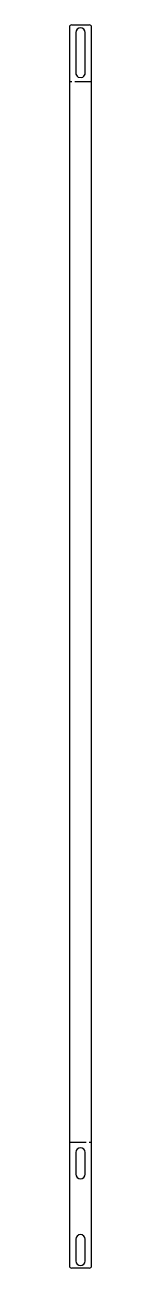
# Model space of a CAD drawing. Extents: x -2 to 18, y -1124 to 0.
import ezdxf

# ---------------------------------------------------------------- set-up
doc = ezdxf.new("R2010")
doc.units = 0
doc.header["$MEASUREMENT"] = 0
doc.linetypes.add('AXES', pattern=[24, 15, -3, 3, -3])
doc.layers.get('0').update_dxf_attribs({"linetype": 'CONTINUOUS'})

msp = doc.modelspace()

# ---------------------------------------------------------------- linework, layer by layer
at = {"color": 7, "ltscale": 0.4}
for p, q in [((0, 0), (16, 0)), ((16, -1123.97029), (0, -1123.97029))]:
    msp.add_line(p, q, dxfattribs=at)
at = {"color": 7}
for p, q in [((-2, -2), (-2, -1121.97029)), ((3.75, -7), (3.75, -43.5)), ((12.25, -43.5), (12.25, -7)), ((18, -1121.97029), (18, -2))]:
    msp.add_line(p, q, dxfattribs=at)
at = {"color": 1, "linetype": 'AXES'}
for p, q in [((18, -51.560932), (-2, -51.560932)), ((-2, -1010.101608), (18, -1010.101608))]:
    msp.add_line(p, q, dxfattribs=at)
at = {"color": 7, "ltscale": 0.088108}
msp.add_line((5.850242, -47.16625), (9.340826, -47.652705), dxfattribs=at)
at = {"color": 7, "ltscale": 0.023598}
msp.add_line((9.340826, -47.652705), (10.149742, -47.166212), dxfattribs=at)
at = {"color": 7, "ltscale": 0.4875}
for p, q in [((3.75, -1019.428161), (3.75, -1038.928161)), ((12.25, -1038.928161), (12.25, -1019.428161)), ((3.75, -1097.928161), (3.75, -1117.428161)), ((12.25, -1117.428161), (12.25, -1097.928161))]:
    msp.add_line(p, q, dxfattribs=at)
at = {"color": 7}
for centre, radius, start, end in [((0, -2), 2, 90, 180), ((16, -2), 2, 360, 90), ((8, -7), 4.25, 360, 180), ((8.001225, -43.499346), 4.251225, 180.008816, 239.604386), ((8, -43.5), 4.25, 300.385909, 360), ((8, -1019.428161), 4.25, 0, 180), ((8, -1038.928161), 4.25, 180, 0), ((8, -1097.928161), 4.25, 0, 180), ((0, -1121.97029), 2, 180, 270), ((8, -1117.428161), 4.25, 180, 0), ((16, -1121.97029), 2, 270, 0)]:
    msp.add_arc(centre, radius, start, end, dxfattribs=at)

doc.saveas('drawing.dxf')
